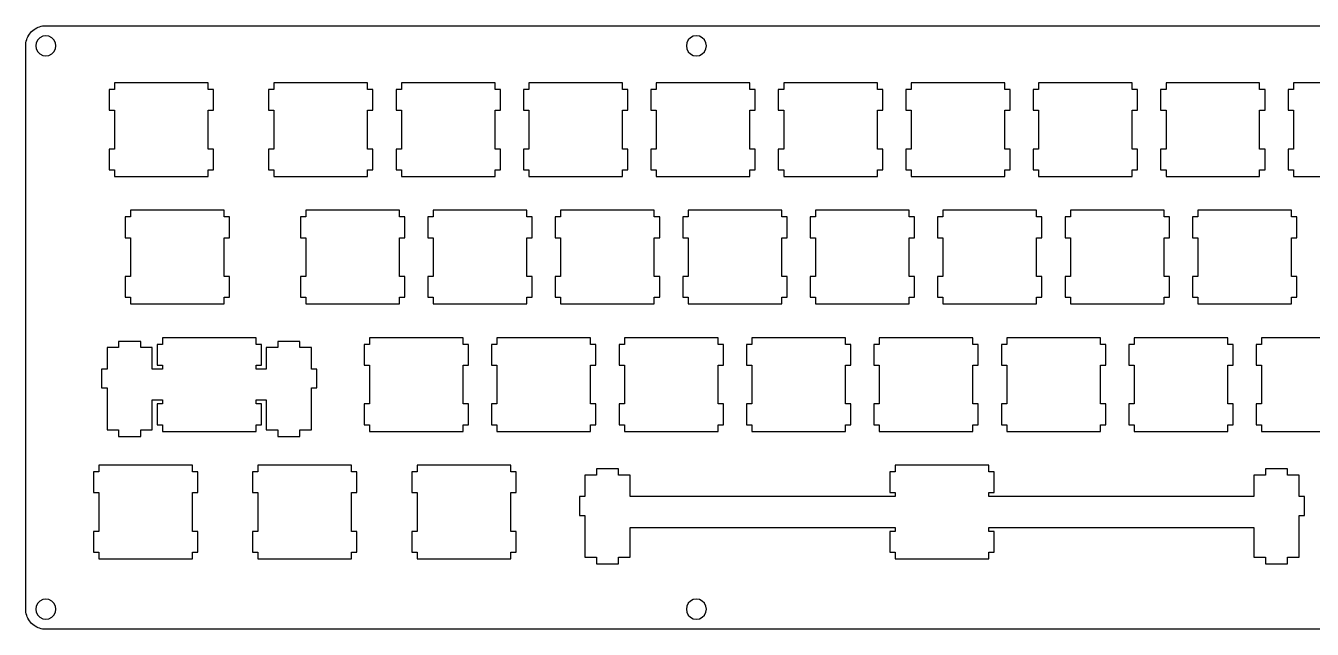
# Model space of a CAD drawing. Extents: x 0 to 298, y 0 to 90.
# Drawn here: x 0.1 to 192.4, y 0.1 to 90.3 of the extents above; entities that cross this region are included whole.
import ezdxf

# ---------------------------------------------------------------- set-up
doc = ezdxf.new("R2010")
doc.units = 0
doc.layers.get('0').update_dxf_attribs({"linetype": 'CONTINUOUS'})

msp = doc.modelspace()

# ---------------------------------------------------------------- linework, layer by layer
at = {"color": 0}
for p, q in [((0.32246, 88.4287), (0.4203, 88.6425)), ((0.4203, 88.6425), (0.53744, 88.8478)), ((0.53744, 88.8478), (0.66697, 89.0432)), ((0.66697, 89.0432), (0.81304, 89.2295)), ((0.81304, 89.2295), (0.97289, 89.4016)), ((0.97289, 89.4016), (1.14515, 89.5615)), ((1.14515, 89.5615), (1.33119, 89.7075)), ((1.33119, 89.7075), (1.52687, 89.837)), ((1.52687, 89.837), (1.7322, 89.9541)), ((1.7322, 89.9541), (1.94579, 90.0522)), ((2.21313, 88.4936), (1.88102, 88.1613)), ((1.94579, 90.0522), (2.16628, 90.1333)), ((2.16628, 90.1333), (2.39365, 90.1982)), ((2.63067, 88.707), (2.21313, 88.4936)), ((2.39365, 90.1982), (2.62516, 90.2437)), ((2.62516, 90.2437), (2.85943, 90.2712)), ((3.09507, 88.7801), (2.63067, 88.707)), ((2.85943, 90.2712), (3.09507, 90.2808)), ((3.09507, 90.2808), (294.846, 90.2794)), ((3.55808, 88.707), (3.09507, 88.7801)), ((3.97563, 88.4936), (3.55808, 88.707)), ((4.30773, 88.1613), (3.97563, 88.4936)), ((99.4625, 88.4936), (99.1306, 88.1613)), ((99.8802, 88.707), (99.4625, 88.4936)), ((100.344, 88.7801), (99.8802, 88.707)), ((100.808, 88.707), (100.344, 88.7801)), ((101.226, 88.4936), (100.808, 88.707)), ((101.557, 88.1613), (101.226, 88.4936)), ((0.09371, 3.07992), (0.09508, 87.2793)), ((0.09508, 87.2793), (0.10335, 87.515)), ((0.10335, 87.515), (0.13091, 87.7492)), ((0.13091, 87.7492), (0.17639, 87.981)), ((0.17639, 87.981), (0.24116, 88.2082)), ((0.24116, 88.2082), (0.32246, 88.4287)), ((1.66743, 87.744), (1.59439, 87.2793)), ((1.59439, 87.2793), (1.66743, 86.8165)), ((1.88102, 88.1613), (1.66743, 87.744)), ((1.66743, 86.8165), (1.88102, 86.3988)), ((4.52134, 87.744), (4.30773, 88.1613)), ((4.30773, 86.3988), (4.52134, 86.8165)), ((4.59437, 87.2793), (4.52134, 87.744)), ((4.52134, 86.8165), (4.59437, 87.2793)), ((98.9182, 87.744), (98.8452, 87.2793)), ((98.8452, 87.2793), (98.9182, 86.8165)), ((99.1306, 88.1613), (98.9182, 87.744)), ((98.9182, 86.8165), (99.1306, 86.3988)), ((101.771, 87.744), (101.557, 88.1613)), ((101.557, 86.3988), (101.771, 86.8165)), ((101.845, 87.2793), (101.771, 87.744)), ((101.771, 86.8165), (101.845, 87.2793)), ((1.88102, 86.3988), (2.21313, 86.0668)), ((2.21313, 86.0668), (2.63067, 85.8531)), ((2.63067, 85.8531), (3.09507, 85.78)), ((3.09507, 85.78), (3.55808, 85.8531)), ((3.55808, 85.8531), (3.97563, 86.0668)), ((3.97563, 86.0668), (4.30773, 86.3988)), ((99.1306, 86.3988), (99.4625, 86.0668)), ((99.4625, 86.0668), (99.8802, 85.8531)), ((99.8802, 85.8531), (100.344, 85.78)), ((100.344, 85.78), (100.808, 85.8531)), ((100.808, 85.8531), (101.226, 86.0668)), ((101.226, 86.0668), (101.557, 86.3988)), ((13.3821, 81.7563), (13.3821, 80.7558)), ((27.3816, 81.7563), (13.3821, 81.7563)), ((27.3816, 80.7558), (27.3816, 81.7563)), ((37.1948, 81.7563), (37.1948, 80.7558)), ((51.1941, 81.7563), (37.1948, 81.7563)), ((51.1941, 80.7558), (51.1941, 81.7563)), ((56.2448, 81.7563), (56.2448, 80.7558)), ((70.2441, 81.7563), (56.2448, 81.7563)), ((70.2441, 80.7558), (70.2441, 81.7563)), ((75.2948, 81.7563), (75.2948, 80.7558)), ((89.2941, 81.7563), (75.2948, 81.7563)), ((89.2941, 80.7558), (89.2941, 81.7563)), ((94.3448, 81.7563), (94.3448, 80.7558)), ((108.344, 81.7563), (94.3448, 81.7563)), ((108.344, 80.7558), (108.344, 81.7563)), ((113.395, 81.7563), (113.395, 80.7558)), ((127.394, 81.7563), (113.395, 81.7563)), ((127.394, 80.7558), (127.394, 81.7563)), ((132.445, 81.7563), (132.445, 80.7558)), ((146.444, 81.7563), (132.445, 81.7563)), ((146.444, 80.7558), (146.444, 81.7563)), ((151.495, 81.7563), (151.495, 80.7558)), ((165.494, 81.7563), (151.495, 81.7563)), ((165.494, 80.7558), (165.494, 81.7563)), ((170.545, 81.7563), (170.545, 80.7558)), ((184.544, 81.7563), (170.545, 81.7563)), ((184.544, 80.7558), (184.544, 81.7563)), ((189.595, 81.7563), (189.595, 80.7558)), ((203.594, 81.7563), (189.595, 81.7563)), ((13.3821, 80.7558), (12.5815, 80.7558)), ((12.5815, 80.7558), (12.5815, 77.6552)), ((28.1823, 80.7558), (27.3816, 80.7558)), ((28.1823, 77.6552), (28.1823, 80.7558)), ((37.1948, 80.7558), (36.3954, 80.7558)), ((36.3954, 80.7558), (36.3954, 77.6552)), ((51.9949, 80.7558), (51.1941, 80.7558)), ((51.9949, 77.6552), (51.9949, 80.7558)), ((56.2448, 80.7558), (55.4454, 80.7558)), ((55.4454, 80.7558), (55.4454, 77.6552)), ((71.0449, 80.7558), (70.2441, 80.7558)), ((71.0449, 77.6552), (71.0449, 80.7558)), ((75.2948, 80.7558), (74.4954, 80.7558)), ((74.4954, 80.7558), (74.4954, 77.6552)), ((90.0949, 80.7558), (89.2941, 80.7558)), ((90.0949, 77.6552), (90.0949, 80.7558)), ((94.3448, 80.7558), (93.5454, 80.7558)), ((93.5454, 80.7558), (93.5454, 77.6552)), ((109.145, 80.7558), (108.344, 80.7558)), ((109.145, 77.6552), (109.145, 80.7558)), ((113.395, 80.7558), (112.595, 80.7558)), ((112.595, 80.7558), (112.595, 77.6552)), ((128.195, 80.7558), (127.394, 80.7558)), ((128.195, 77.6552), (128.195, 80.7558)), ((132.445, 80.7558), (131.644, 80.7558)), ((131.644, 80.7558), (131.644, 77.6552)), ((147.245, 80.7558), (146.444, 80.7558)), ((147.245, 77.6552), (147.245, 80.7558)), ((151.495, 80.7558), (150.695, 80.7558)), ((150.695, 80.7558), (150.695, 77.6552)), ((166.295, 80.7558), (165.494, 80.7558)), ((166.295, 77.6552), (166.295, 80.7558)), ((170.545, 80.7558), (169.745, 80.7558)), ((169.745, 80.7558), (169.745, 77.6552)), ((185.345, 80.7558), (184.544, 80.7558)), ((185.345, 77.6552), (185.345, 80.7558)), ((189.595, 80.7558), (188.795, 80.7558)), ((188.795, 80.7558), (188.795, 77.6552)), ((12.5815, 77.6552), (13.3821, 77.6552)), ((13.3821, 77.6552), (13.3821, 71.8566)), ((27.3816, 71.8566), (27.3816, 77.6552)), ((27.3816, 77.6552), (28.1823, 77.6552)), ((36.3954, 77.6552), (37.1948, 77.6552)), ((37.1948, 77.6552), (37.1948, 71.8566)), ((51.1941, 71.8566), (51.1941, 77.6552)), ((51.1941, 77.6552), (51.9949, 77.6552)), ((55.4454, 77.6552), (56.2448, 77.6552)), ((56.2448, 77.6552), (56.2448, 71.8566)), ((70.2441, 71.8566), (70.2441, 77.6552)), ((70.2441, 77.6552), (71.0449, 77.6552)), ((74.4954, 77.6552), (75.2948, 77.6552)), ((75.2948, 77.6552), (75.2948, 71.8566)), ((89.2941, 71.8566), (89.2941, 77.6552)), ((89.2941, 77.6552), (90.0949, 77.6552)), ((93.5454, 77.6552), (94.3448, 77.6552)), ((94.3448, 77.6552), (94.3448, 71.8566)), ((108.344, 71.8566), (108.344, 77.6552)), ((108.344, 77.6552), (109.145, 77.6552)), ((112.595, 77.6552), (113.395, 77.6552)), ((113.395, 77.6552), (113.395, 71.8566)), ((127.394, 71.8566), (127.394, 77.6552)), ((127.394, 77.6552), (128.195, 77.6552)), ((131.644, 77.6552), (132.445, 77.6552)), ((132.445, 77.6552), (132.445, 71.8566)), ((146.444, 71.8566), (146.444, 77.6552)), ((146.444, 77.6552), (147.245, 77.6552)), ((150.695, 77.6552), (151.495, 77.6552)), ((151.495, 77.6552), (151.495, 71.8566)), ((165.494, 71.8566), (165.494, 77.6552)), ((165.494, 77.6552), (166.295, 77.6552)), ((169.745, 77.6552), (170.545, 77.6552)), ((170.545, 77.6552), (170.545, 71.8566)), ((184.544, 71.8566), (184.544, 77.6552)), ((184.544, 77.6552), (185.345, 77.6552)), ((188.795, 77.6552), (189.595, 77.6552)), ((189.595, 77.6552), (189.595, 71.8566)), ((13.3821, 71.8566), (12.5815, 71.8566)), ((12.5815, 71.8566), (12.5815, 68.7546)), ((28.1823, 71.8566), (27.3816, 71.8566)), ((28.1823, 68.7546), (28.1823, 71.8566)), ((37.1948, 71.8566), (36.3954, 71.8566)), ((36.3954, 71.8566), (36.3954, 68.7546)), ((51.9949, 71.8566), (51.1941, 71.8566)), ((51.9949, 68.7546), (51.9949, 71.8566)), ((56.2448, 71.8566), (55.4454, 71.8566)), ((55.4454, 71.8566), (55.4454, 68.7546)), ((71.0449, 71.8566), (70.2441, 71.8566)), ((71.0449, 68.7546), (71.0449, 71.8566)), ((75.2948, 71.8566), (74.4954, 71.8566)), ((74.4954, 71.8566), (74.4954, 68.7546)), ((90.0949, 71.8566), (89.2941, 71.8566)), ((90.0949, 68.7546), (90.0949, 71.8566)), ((94.3448, 71.8566), (93.5454, 71.8566)), ((93.5454, 71.8566), (93.5454, 68.7546)), ((109.145, 71.8566), (108.344, 71.8566)), ((109.145, 68.7546), (109.145, 71.8566)), ((113.395, 71.8566), (112.595, 71.8566)), ((112.595, 71.8566), (112.595, 68.7546)), ((128.195, 71.8566), (127.394, 71.8566)), ((128.195, 68.7546), (128.195, 71.8566)), ((132.445, 71.8566), (131.644, 71.8566)), ((131.644, 71.8566), (131.644, 68.7546)), ((147.245, 71.8566), (146.444, 71.8566)), ((147.245, 68.7546), (147.245, 71.8566)), ((151.495, 71.8566), (150.695, 71.8566)), ((150.695, 71.8566), (150.695, 68.7546)), ((166.295, 71.8566), (165.494, 71.8566)), ((166.295, 68.7546), (166.295, 71.8566)), ((170.545, 71.8566), (169.745, 71.8566)), ((169.745, 71.8566), (169.745, 68.7546)), ((185.345, 71.8566), (184.544, 71.8566)), ((185.345, 68.7546), (185.345, 71.8566)), ((189.595, 71.8566), (188.795, 71.8566)), ((188.795, 71.8566), (188.795, 68.7546)), ((12.5815, 68.7546), (13.3821, 68.7546)), ((13.3821, 68.7546), (13.3821, 67.7556)), ((13.3821, 67.7556), (27.3816, 67.7556)), ((27.3816, 67.7556), (27.3816, 68.7546)), ((27.3816, 68.7546), (28.1823, 68.7546)), ((36.3954, 68.7546), (37.1948, 68.7546)), ((37.1948, 68.7546), (37.1948, 67.7556)), ((37.1948, 67.7556), (51.1941, 67.7556)), ((51.1941, 67.7556), (51.1941, 68.7546)), ((51.1941, 68.7546), (51.9949, 68.7546)), ((55.4454, 68.7546), (56.2448, 68.7546)), ((56.2448, 68.7546), (56.2448, 67.7556)), ((56.2448, 67.7556), (70.2441, 67.7556)), ((70.2441, 67.7556), (70.2441, 68.7546)), ((70.2441, 68.7546), (71.0449, 68.7546)), ((74.4954, 68.7546), (75.2948, 68.7546)), ((75.2948, 68.7546), (75.2948, 67.7556)), ((75.2948, 67.7556), (89.2941, 67.7556)), ((89.2941, 67.7556), (89.2941, 68.7546)), ((89.2941, 68.7546), (90.0949, 68.7546)), ((93.5454, 68.7546), (94.3448, 68.7546)), ((94.3448, 68.7546), (94.3448, 67.7556)), ((94.3448, 67.7556), (108.344, 67.7556)), ((108.344, 67.7556), (108.344, 68.7546)), ((108.344, 68.7546), (109.145, 68.7546)), ((112.595, 68.7546), (113.395, 68.7546)), ((113.395, 68.7546), (113.395, 67.7556)), ((113.395, 67.7556), (127.394, 67.7556)), ((127.394, 67.7556), (127.394, 68.7546)), ((127.394, 68.7546), (128.195, 68.7546)), ((131.644, 68.7546), (132.445, 68.7546)), ((132.445, 68.7546), (132.445, 67.7556)), ((132.445, 67.7556), (146.444, 67.7556)), ((146.444, 67.7556), (146.444, 68.7546)), ((146.444, 68.7546), (147.245, 68.7546)), ((150.695, 68.7546), (151.495, 68.7546)), ((151.495, 68.7546), (151.495, 67.7556)), ((151.495, 67.7556), (165.494, 67.7556)), ((165.494, 67.7556), (165.494, 68.7546)), ((165.494, 68.7546), (166.295, 68.7546)), ((169.745, 68.7546), (170.545, 68.7546)), ((170.545, 68.7546), (170.545, 67.7556)), ((170.545, 67.7556), (184.544, 67.7556)), ((184.544, 67.7556), (184.544, 68.7546)), ((184.544, 68.7546), (185.345, 68.7546)), ((188.795, 68.7546), (189.595, 68.7546)), ((189.595, 68.7546), (189.595, 67.7556)), ((189.595, 67.7556), (203.594, 67.7556)), ((15.7634, 61.7044), (14.9628, 61.7044)), ((14.9628, 61.7044), (14.9628, 58.6052)), ((15.7634, 62.7048), (15.7634, 61.7044)), ((29.7629, 62.7048), (15.7634, 62.7048)), ((29.7629, 61.7044), (29.7629, 62.7048)), ((30.5621, 61.7044), (29.7629, 61.7044)), ((30.5621, 58.6052), (30.5621, 61.7044)), ((41.9573, 61.7044), (41.1565, 61.7044)), ((41.1565, 61.7044), (41.1565, 58.6052)), ((41.9573, 62.7048), (41.9573, 61.7044)), ((55.9566, 62.7048), (41.9573, 62.7048)), ((55.9566, 61.7044), (55.9566, 62.7048)), ((56.7574, 61.7044), (55.9566, 61.7044)), ((56.7574, 58.6052), (56.7574, 61.7044)), ((61.0073, 61.7044), (60.2051, 61.7044)), ((60.2051, 61.7044), (60.2051, 58.6052)), ((61.0073, 62.7048), (61.0073, 61.7044)), ((75.0066, 62.7048), (61.0073, 62.7048)), ((75.0066, 61.7044), (75.0066, 62.7048)), ((75.8074, 61.7044), (75.0066, 61.7044)), ((75.8074, 58.6052), (75.8074, 61.7044)), ((80.0573, 61.7044), (79.2565, 61.7044)), ((79.2565, 61.7044), (79.2565, 58.6052)), ((80.0573, 62.7048), (80.0573, 61.7044)), ((94.0566, 62.7048), (80.0573, 62.7048)), ((94.0566, 61.7044), (94.0566, 62.7048)), ((94.8574, 61.7044), (94.0566, 61.7044)), ((94.8574, 58.6052), (94.8574, 61.7044)), ((99.1073, 61.7044), (98.3065, 61.7044)), ((98.3065, 61.7044), (98.3065, 58.6052)), ((99.1073, 62.7048), (99.1073, 61.7044)), ((113.107, 62.7048), (99.1073, 62.7048)), ((113.107, 61.7044), (113.107, 62.7048)), ((113.907, 61.7044), (113.107, 61.7044)), ((113.907, 58.6052), (113.907, 61.7044)), ((118.157, 61.7044), (117.356, 61.7044)), ((117.356, 61.7044), (117.356, 58.6052)), ((118.157, 62.7048), (118.157, 61.7044)), ((132.157, 62.7048), (118.157, 62.7048)), ((132.157, 61.7044), (132.157, 62.7048)), ((132.957, 61.7044), (132.157, 61.7044)), ((132.957, 58.6052), (132.957, 61.7044)), ((137.207, 61.7044), (136.406, 61.7044)), ((136.406, 61.7044), (136.406, 58.6052)), ((137.207, 62.7048), (137.207, 61.7044)), ((151.207, 62.7048), (137.207, 62.7048)), ((151.207, 61.7044), (151.207, 62.7048)), ((152.007, 61.7044), (151.207, 61.7044)), ((152.007, 58.6052), (152.007, 61.7044)), ((156.257, 61.7044), (155.456, 61.7044)), ((155.456, 61.7044), (155.456, 58.6052)), ((156.257, 62.7048), (156.257, 61.7044)), ((170.257, 62.7048), (156.257, 62.7048)), ((170.257, 61.7044), (170.257, 62.7048)), ((171.057, 61.7044), (170.257, 61.7044)), ((171.057, 58.6052), (171.057, 61.7044)), ((175.307, 61.7044), (174.506, 61.7044)), ((174.506, 61.7044), (174.506, 58.6052)), ((175.307, 62.7048), (175.307, 61.7044)), ((189.307, 62.7048), (175.307, 62.7048)), ((189.307, 61.7044), (189.307, 62.7048)), ((190.107, 61.7044), (189.307, 61.7044)), ((190.107, 58.6052), (190.107, 61.7044)), ((14.9628, 58.6052), (15.7634, 58.6052)), ((15.7634, 58.6052), (15.7634, 52.8052)), ((29.7629, 52.8052), (29.7629, 58.6052)), ((29.7629, 58.6052), (30.5621, 58.6052)), ((41.1565, 58.6052), (41.9573, 58.6052)), ((41.9573, 58.6052), (41.9573, 52.8052)), ((55.9566, 52.8052), (55.9566, 58.6052)), ((55.9566, 58.6052), (56.7574, 58.6052)), ((60.2051, 58.6052), (61.0073, 58.6052)), ((61.0073, 58.6052), (61.0073, 52.8052)), ((75.0066, 52.8052), (75.0066, 58.6052)), ((75.0066, 58.6052), (75.8074, 58.6052)), ((79.2565, 58.6052), (80.0573, 58.6052)), ((80.0573, 58.6052), (80.0573, 52.8052)), ((94.0566, 52.8052), (94.0566, 58.6052)), ((94.0566, 58.6052), (94.8574, 58.6052)), ((98.3065, 58.6052), (99.1073, 58.6052)), ((99.1073, 58.6052), (99.1073, 52.8052)), ((113.107, 52.8052), (113.107, 58.6052)), ((113.107, 58.6052), (113.907, 58.6052)), ((117.356, 58.6052), (118.157, 58.6052)), ((118.157, 58.6052), (118.157, 52.8052)), ((132.157, 52.8052), (132.157, 58.6052)), ((132.157, 58.6052), (132.957, 58.6052)), ((136.406, 58.6052), (137.207, 58.6052)), ((137.207, 58.6052), (137.207, 52.8052)), ((151.207, 52.8052), (151.207, 58.6052)), ((151.207, 58.6052), (152.007, 58.6052)), ((155.456, 58.6052), (156.257, 58.6052)), ((156.257, 58.6052), (156.257, 52.8052)), ((170.257, 52.8052), (170.257, 58.6052)), ((170.257, 58.6052), (171.057, 58.6052)), ((174.506, 58.6052), (175.307, 58.6052)), ((175.307, 58.6052), (175.307, 52.8052)), ((189.307, 52.8052), (189.307, 58.6052)), ((189.307, 58.6052), (190.107, 58.6052)), ((15.7634, 52.8052), (14.9628, 52.8052)), ((14.9628, 52.8052), (14.9628, 49.7046)), ((30.5621, 52.8052), (29.7629, 52.8052)), ((30.5621, 49.7046), (30.5621, 52.8052)), ((41.9573, 52.8052), (41.1565, 52.8052)), ((41.1565, 52.8052), (41.1565, 49.7046)), ((56.7574, 52.8052), (55.9566, 52.8052)), ((56.7574, 49.7046), (56.7574, 52.8052)), ((61.0073, 52.8052), (60.2051, 52.8052)), ((60.2051, 52.8052), (60.2051, 49.7046)), ((75.8074, 52.8052), (75.0066, 52.8052)), ((75.8074, 49.7046), (75.8074, 52.8052)), ((80.0573, 52.8052), (79.2565, 52.8052)), ((79.2565, 52.8052), (79.2565, 49.7046)), ((94.8574, 52.8052), (94.0566, 52.8052)), ((94.8574, 49.7046), (94.8574, 52.8052)), ((99.1073, 52.8052), (98.3065, 52.8052)), ((98.3065, 52.8052), (98.3065, 49.7046)), ((113.907, 52.8052), (113.107, 52.8052)), ((113.907, 49.7046), (113.907, 52.8052)), ((118.157, 52.8052), (117.356, 52.8052)), ((117.356, 52.8052), (117.356, 49.7046)), ((132.957, 52.8052), (132.157, 52.8052)), ((132.957, 49.7046), (132.957, 52.8052)), ((137.207, 52.8052), (136.406, 52.8052)), ((136.406, 52.8052), (136.406, 49.7046)), ((152.007, 52.8052), (151.207, 52.8052)), ((152.007, 49.7046), (152.007, 52.8052)), ((156.257, 52.8052), (155.456, 52.8052)), ((155.456, 52.8052), (155.456, 49.7046)), ((171.057, 52.8052), (170.257, 52.8052)), ((171.057, 49.7046), (171.057, 52.8052)), ((175.307, 52.8052), (174.506, 52.8052)), ((174.506, 52.8052), (174.506, 49.7046)), ((190.107, 52.8052), (189.307, 52.8052)), ((190.107, 49.7046), (190.107, 52.8052)), ((14.9628, 49.7046), (15.7634, 49.7046)), ((15.7634, 49.7046), (15.7634, 48.7056)), ((15.7634, 48.7056), (29.7629, 48.7056)), ((29.7629, 48.7056), (29.7629, 49.7046)), ((29.7629, 49.7046), (30.5621, 49.7046)), ((41.1565, 49.7046), (41.9573, 49.7046)), ((41.9573, 49.7046), (41.9573, 48.7056)), ((41.9573, 48.7056), (55.9566, 48.7056)), ((55.9566, 48.7056), (55.9566, 49.7046)), ((55.9566, 49.7046), (56.7574, 49.7046)), ((60.2051, 49.7046), (61.0073, 49.7046)), ((61.0073, 49.7046), (61.0073, 48.7056)), ((61.0073, 48.7056), (75.0066, 48.7056)), ((75.0066, 48.7056), (75.0066, 49.7046)), ((75.0066, 49.7046), (75.8074, 49.7046)), ((79.2565, 49.7046), (80.0573, 49.7046)), ((80.0573, 49.7046), (80.0573, 48.7056)), ((80.0573, 48.7056), (94.0566, 48.7056)), ((94.0566, 48.7056), (94.0566, 49.7046)), ((94.0566, 49.7046), (94.8574, 49.7046)), ((98.3065, 49.7046), (99.1073, 49.7046)), ((99.1073, 49.7046), (99.1073, 48.7056)), ((99.1073, 48.7056), (113.107, 48.7056)), ((113.107, 48.7056), (113.107, 49.7046)), ((113.107, 49.7046), (113.907, 49.7046)), ((117.356, 49.7046), (118.157, 49.7046)), ((118.157, 49.7046), (118.157, 48.7056)), ((118.157, 48.7056), (132.157, 48.7056)), ((132.157, 48.7056), (132.157, 49.7046)), ((132.157, 49.7046), (132.957, 49.7046)), ((136.406, 49.7046), (137.207, 49.7046)), ((137.207, 49.7046), (137.207, 48.7056)), ((137.207, 48.7056), (151.207, 48.7056)), ((151.207, 48.7056), (151.207, 49.7046)), ((151.207, 49.7046), (152.007, 49.7046)), ((155.456, 49.7046), (156.257, 49.7046)), ((156.257, 49.7046), (156.257, 48.7056)), ((156.257, 48.7056), (170.257, 48.7056)), ((170.257, 48.7056), (170.257, 49.7046)), ((170.257, 49.7046), (171.057, 49.7046)), ((174.506, 49.7046), (175.307, 49.7046)), ((175.307, 49.7046), (175.307, 48.7056)), ((175.307, 48.7056), (189.307, 48.7056)), ((189.307, 48.7056), (189.307, 49.7046)), ((189.307, 49.7046), (190.107, 49.7046)), ((17.2751, 43.1052), (13.9761, 43.1052)), ((13.9761, 43.1052), (13.9761, 42.1845)), ((17.2751, 42.1845), (17.2751, 43.1052)), ((20.5259, 42.6544), (19.7253, 42.6544)), ((19.7253, 42.6544), (19.7253, 39.5552)), ((20.5259, 43.6548), (20.5259, 42.6544)), ((34.5254, 43.6548), (20.5259, 43.6548)), ((34.5254, 42.6544), (34.5254, 43.6548)), ((35.3261, 42.6544), (34.5254, 42.6544)), ((35.3261, 39.5552), (35.3261, 42.6544)), ((41.0753, 43.1052), (37.7762, 43.1052)), ((37.7762, 43.1052), (37.7762, 42.1845)), ((41.0753, 42.1845), (41.0753, 43.1052)), ((51.4823, 42.6544), (50.6815, 42.6544)), ((50.6815, 42.6544), (50.6815, 39.5552)), ((51.4823, 43.6548), (51.4823, 42.6544)), ((65.4816, 43.6548), (51.4823, 43.6548)), ((65.4816, 42.6544), (65.4816, 43.6548)), ((66.2824, 42.6544), (65.4816, 42.6544)), ((66.2824, 39.5552), (66.2824, 42.6544)), ((70.5323, 42.6544), (69.7315, 42.6544)), ((69.7315, 42.6544), (69.7315, 39.5552)), ((70.5323, 43.6548), (70.5323, 42.6544)), ((84.5316, 43.6548), (70.5323, 43.6548)), ((84.5316, 42.6544), (84.5316, 43.6548)), ((85.3324, 42.6544), (84.5316, 42.6544)), ((85.3324, 39.5552), (85.3324, 42.6544)), ((89.5823, 42.6544), (88.7815, 42.6544)), ((88.7815, 42.6544), (88.7815, 39.5552)), ((89.5823, 43.6548), (89.5823, 42.6544)), ((103.582, 43.6548), (89.5823, 43.6548)), ((103.582, 42.6544), (103.582, 43.6548)), ((104.382, 42.6544), (103.582, 42.6544)), ((104.382, 39.5552), (104.382, 42.6544)), ((108.632, 42.6544), (107.831, 42.6544)), ((107.831, 42.6544), (107.831, 39.5552)), ((108.632, 43.6548), (108.632, 42.6544)), ((122.632, 43.6548), (108.632, 43.6548)), ((122.632, 42.6544), (122.632, 43.6548)), ((123.431, 42.6544), (122.632, 42.6544)), ((123.431, 39.5552), (123.431, 42.6544)), ((127.682, 42.6544), (126.881, 42.6544)), ((126.881, 42.6544), (126.881, 39.5552)), ((127.682, 43.6548), (127.682, 42.6544)), ((141.682, 43.6548), (127.682, 43.6548)), ((141.682, 42.6544), (141.682, 43.6548)), ((142.482, 42.6544), (141.682, 42.6544)), ((142.482, 39.5552), (142.482, 42.6544)), ((146.732, 42.6544), (145.931, 42.6544)), ((145.931, 42.6544), (145.931, 39.5552)), ((146.732, 43.6548), (146.732, 42.6544)), ((160.732, 43.6548), (146.732, 43.6548)), ((160.732, 42.6544), (160.732, 43.6548)), ((161.532, 42.6544), (160.732, 42.6544)), ((161.532, 39.5552), (161.532, 42.6544)), ((165.782, 42.6544), (164.981, 42.6544)), ((164.981, 42.6544), (164.981, 39.5552)), ((165.782, 43.6548), (165.782, 42.6544)), ((179.782, 43.6548), (165.782, 43.6548)), ((179.782, 42.6544), (179.782, 43.6548)), ((180.582, 42.6544), (179.782, 42.6544)), ((180.582, 39.5552), (180.582, 42.6544)), ((184.832, 42.6544), (184.031, 42.6544)), ((184.031, 42.6544), (184.031, 39.5552)), ((184.832, 43.6548), (184.832, 42.6544)), ((198.832, 43.6548), (184.832, 43.6548)), ((13.9761, 42.1845), (12.2508, 42.1845)), ((12.2508, 42.1845), (12.2508, 38.9544)), ((19.0004, 42.1845), (17.2751, 42.1845)), ((19.0004, 38.9544), (19.0004, 42.1845)), ((37.7762, 42.1845), (36.0507, 42.1845)), ((36.0507, 42.1845), (36.0507, 38.9544)), ((42.8004, 42.1845), (41.0753, 42.1845)), ((42.8004, 38.9544), (42.8004, 42.1845)), ((12.2508, 38.9544), (11.4253, 38.9544)), ((11.4253, 38.9544), (11.4253, 36.1541)), ((20.5259, 38.9544), (19.0004, 38.9544)), ((19.7253, 39.5552), (20.5259, 39.5552)), ((20.5259, 39.5552), (20.5259, 38.9544)), ((34.5254, 38.9544), (34.5254, 39.5552)), ((34.5254, 39.5552), (35.3261, 39.5552)), ((36.0507, 38.9544), (34.5254, 38.9544)), ((43.6259, 38.9544), (42.8004, 38.9544)), ((43.6259, 36.1541), (43.6259, 38.9544)), ((50.6815, 39.5552), (51.4823, 39.5552)), ((51.4823, 39.5552), (51.4823, 33.755)), ((65.4816, 33.755), (65.4816, 39.5552)), ((65.4816, 39.5552), (66.2824, 39.5552)), ((69.7315, 39.5552), (70.5323, 39.5552)), ((70.5323, 39.5552), (70.5323, 33.755)), ((84.5316, 33.755), (84.5316, 39.5552)), ((84.5316, 39.5552), (85.3324, 39.5552)), ((88.7815, 39.5552), (89.5823, 39.5552)), ((89.5823, 39.5552), (89.5823, 33.755)), ((103.582, 33.755), (103.582, 39.5552)), ((103.582, 39.5552), (104.382, 39.5552)), ((107.831, 39.5552), (108.632, 39.5552)), ((108.632, 39.5552), (108.632, 33.755)), ((122.632, 33.755), (122.632, 39.5552)), ((122.632, 39.5552), (123.431, 39.5552)), ((126.881, 39.5552), (127.682, 39.5552)), ((127.682, 39.5552), (127.682, 33.755)), ((141.682, 33.755), (141.682, 39.5552)), ((141.682, 39.5552), (142.482, 39.5552)), ((145.931, 39.5552), (146.732, 39.5552)), ((146.732, 39.5552), (146.732, 33.755)), ((160.732, 33.755), (160.732, 39.5552)), ((160.732, 39.5552), (161.532, 39.5552)), ((164.981, 39.5552), (165.782, 39.5552)), ((165.782, 39.5552), (165.782, 33.755)), ((179.782, 33.755), (179.782, 39.5552)), ((179.782, 39.5552), (180.582, 39.5552)), ((184.031, 39.5552), (184.832, 39.5552)), ((184.832, 39.5552), (184.832, 33.755)), ((11.4253, 36.1541), (12.2508, 36.1541)), ((12.2508, 36.1541), (12.2508, 29.8855)), ((42.8004, 29.8855), (42.8004, 36.1541)), ((42.8004, 36.1541), (43.6259, 36.1541)), ((19.0004, 29.8855), (19.0004, 34.3545)), ((19.0004, 34.3545), (20.5259, 34.3545)), ((20.5259, 33.755), (19.7253, 33.755)), ((19.7253, 33.755), (19.7253, 30.6544)), ((20.5259, 34.3545), (20.5259, 33.755)), ((34.5254, 33.755), (34.5254, 34.3545)), ((34.5254, 34.3545), (36.0507, 34.3545)), ((35.3261, 33.755), (34.5254, 33.755)), ((35.3261, 30.6544), (35.3261, 33.755)), ((36.0507, 34.3545), (36.0507, 29.8855)), ((51.4823, 33.755), (50.6815, 33.755)), ((50.6815, 33.755), (50.6815, 30.6544)), ((66.2824, 33.755), (65.4816, 33.755)), ((66.2824, 30.6544), (66.2824, 33.755)), ((70.5323, 33.755), (69.7315, 33.755)), ((69.7315, 33.755), (69.7315, 30.6544)), ((85.3324, 33.755), (84.5316, 33.755)), ((85.3324, 30.6544), (85.3324, 33.755)), ((89.5823, 33.755), (88.7815, 33.755)), ((88.7815, 33.755), (88.7815, 30.6544)), ((104.382, 33.755), (103.582, 33.755)), ((104.382, 30.6544), (104.382, 33.755)), ((108.632, 33.755), (107.831, 33.755)), ((107.831, 33.755), (107.831, 30.6544)), ((123.431, 33.755), (122.632, 33.755)), ((123.431, 30.6544), (123.431, 33.755)), ((127.682, 33.755), (126.881, 33.755)), ((126.881, 33.755), (126.881, 30.6544)), ((142.482, 33.755), (141.682, 33.755)), ((142.482, 30.6544), (142.482, 33.755)), ((146.732, 33.755), (145.931, 33.755)), ((145.931, 33.755), (145.931, 30.6544)), ((161.532, 33.755), (160.732, 33.755)), ((161.532, 30.6544), (161.532, 33.755)), ((165.782, 33.755), (164.981, 33.755)), ((164.981, 33.755), (164.981, 30.6544)), ((180.582, 33.755), (179.782, 33.755)), ((180.582, 30.6544), (180.582, 33.755)), ((184.832, 33.755), (184.031, 33.755)), ((184.031, 33.755), (184.031, 30.6544)), ((12.2508, 29.8855), (13.9761, 29.8855)), ((13.9761, 29.8855), (13.9761, 28.9044)), ((13.9761, 28.9044), (17.2751, 28.9044)), ((17.2751, 28.9044), (17.2751, 29.8855)), ((17.2751, 29.8855), (19.0004, 29.8855)), ((19.7253, 30.6544), (20.5259, 30.6544)), ((20.5259, 30.6544), (20.5259, 29.6554)), ((20.5259, 29.6554), (34.5254, 29.6554)), ((34.5254, 29.6554), (34.5254, 30.6544)), ((34.5254, 30.6544), (35.3261, 30.6544)), ((36.0507, 29.8855), (37.7762, 29.8855)), ((37.7762, 29.8855), (37.7762, 28.9044)), ((37.7762, 28.9044), (41.0753, 28.9044)), ((41.0753, 28.9044), (41.0753, 29.8855)), ((41.0753, 29.8855), (42.8004, 29.8855)), ((50.6815, 30.6544), (51.4823, 30.6544)), ((51.4823, 30.6544), (51.4823, 29.6554)), ((51.4823, 29.6554), (65.4816, 29.6554)), ((65.4816, 29.6554), (65.4816, 30.6544)), ((65.4816, 30.6544), (66.2824, 30.6544)), ((69.7315, 30.6544), (70.5323, 30.6544)), ((70.5323, 30.6544), (70.5323, 29.6554)), ((70.5323, 29.6554), (84.5316, 29.6554)), ((84.5316, 29.6554), (84.5316, 30.6544)), ((84.5316, 30.6544), (85.3324, 30.6544)), ((88.7815, 30.6544), (89.5823, 30.6544)), ((89.5823, 30.6544), (89.5823, 29.6554)), ((89.5823, 29.6554), (103.582, 29.6554)), ((103.582, 29.6554), (103.582, 30.6544)), ((103.582, 30.6544), (104.382, 30.6544)), ((107.831, 30.6544), (108.632, 30.6544)), ((108.632, 30.6544), (108.632, 29.6554)), ((108.632, 29.6554), (122.632, 29.6554)), ((122.632, 29.6554), (122.632, 30.6544)), ((122.632, 30.6544), (123.431, 30.6544)), ((126.881, 30.6544), (127.682, 30.6544)), ((127.682, 30.6544), (127.682, 29.6554)), ((127.682, 29.6554), (141.682, 29.6554)), ((141.682, 29.6554), (141.682, 30.6544)), ((141.682, 30.6544), (142.482, 30.6544)), ((145.931, 30.6544), (146.732, 30.6544)), ((146.732, 30.6544), (146.732, 29.6554)), ((146.732, 29.6554), (160.732, 29.6554)), ((160.732, 29.6554), (160.732, 30.6544)), ((160.732, 30.6544), (161.532, 30.6544)), ((164.981, 30.6544), (165.782, 30.6544)), ((165.782, 30.6544), (165.782, 29.6554)), ((165.782, 29.6554), (179.782, 29.6554)), ((179.782, 29.6554), (179.782, 30.6544)), ((179.782, 30.6544), (180.582, 30.6544)), ((184.031, 30.6544), (184.832, 30.6544)), ((184.832, 30.6544), (184.832, 29.6554)), ((184.832, 29.6554), (198.832, 29.6554)), ((11.0009, 23.6044), (10.2003, 23.6044)), ((10.2003, 23.6044), (10.2003, 20.5052)), ((11.0009, 24.6049), (11.0009, 23.6044)), ((25.0004, 24.6049), (11.0009, 24.6049)), ((25.0004, 23.6044), (25.0004, 24.6049)), ((25.801, 23.6044), (25.0004, 23.6044)), ((25.801, 20.5052), (25.801, 23.6044)), ((34.8134, 23.6044), (34.0128, 23.6044)), ((34.0128, 23.6044), (34.0128, 20.5052)), ((34.8134, 24.6049), (34.8134, 23.6044)), ((48.8128, 24.6049), (34.8134, 24.6049)), ((48.8128, 23.6044), (48.8128, 24.6049)), ((49.6122, 23.6044), (48.8128, 23.6044)), ((49.6122, 20.5052), (49.6122, 23.6044)), ((58.626, 23.6044), (57.8252, 23.6044)), ((57.8252, 23.6044), (57.8252, 20.5052)), ((58.626, 24.6049), (58.626, 23.6044)), ((72.6253, 24.6049), (58.626, 24.6049)), ((72.6253, 23.6044), (72.6253, 24.6049)), ((73.4261, 23.6044), (72.6253, 23.6044)), ((73.4261, 20.5052), (73.4261, 23.6044)), ((85.4121, 23.1345), (83.6884, 23.1345)), ((83.6884, 23.1345), (83.6884, 19.9044)), ((88.7127, 24.055), (85.4121, 24.055)), ((85.4121, 24.055), (85.4121, 23.1345)), ((88.7127, 23.1345), (88.7127, 24.055)), ((90.4378, 23.1345), (88.7127, 23.1345)), ((90.4378, 19.9044), (90.4378, 23.1345)), ((130.064, 23.6044), (129.263, 23.6044)), ((129.263, 23.6044), (129.263, 20.5052)), ((130.064, 24.6049), (130.064, 23.6044)), ((144.063, 24.6049), (130.064, 24.6049)), ((144.063, 23.6044), (144.063, 24.6049)), ((144.862, 23.6044), (144.063, 23.6044)), ((144.862, 20.5052), (144.862, 23.6044)), ((185.412, 23.1345), (183.688, 23.1345)), ((183.688, 23.1345), (183.688, 19.9044)), ((188.713, 24.055), (185.412, 24.055)), ((185.412, 24.055), (185.412, 23.1345)), ((188.713, 23.1345), (188.713, 24.055)), ((190.438, 23.1345), (188.713, 23.1345)), ((190.438, 19.9044), (190.438, 23.1345)), ((10.2003, 20.5052), (11.0009, 20.5052)), ((11.0009, 20.5052), (11.0009, 14.705)), ((25.0004, 14.705), (25.0004, 20.5052)), ((25.0004, 20.5052), (25.801, 20.5052)), ((34.0128, 20.5052), (34.8134, 20.5052)), ((34.8134, 20.5052), (34.8134, 14.705)), ((48.8128, 14.705), (48.8128, 20.5052)), ((48.8128, 20.5052), (49.6122, 20.5052)), ((57.8252, 20.5052), (58.626, 20.5052)), ((58.626, 20.5052), (58.626, 14.705)), ((72.6253, 14.705), (72.6253, 20.5052)), ((72.6253, 20.5052), (73.4261, 20.5052)), ((83.6884, 19.9044), (82.8629, 19.9044)), ((82.8629, 19.9044), (82.8629, 17.1042)), ((130.064, 19.9044), (90.4378, 19.9044)), ((129.263, 20.5052), (130.064, 20.5052)), ((130.064, 20.5052), (130.064, 19.9044)), ((144.063, 19.9044), (144.063, 20.5052)), ((144.063, 20.5052), (144.862, 20.5052)), ((183.688, 19.9044), (144.063, 19.9044)), ((191.263, 19.9044), (190.438, 19.9044)), ((191.263, 17.1042), (191.263, 19.9044)), ((82.8629, 17.1042), (83.6884, 17.1042)), ((83.6884, 17.1042), (83.6884, 10.8341)), ((190.438, 10.8341), (190.438, 17.1042)), ((190.438, 17.1042), (191.263, 17.1042)), ((11.0009, 14.705), (10.2003, 14.705)), ((10.2003, 14.705), (10.2003, 11.6044)), ((25.801, 14.705), (25.0004, 14.705)), ((25.801, 11.6044), (25.801, 14.705)), ((34.8134, 14.705), (34.0128, 14.705)), ((34.0128, 14.705), (34.0128, 11.6044)), ((49.6122, 14.705), (48.8128, 14.705)), ((49.6122, 11.6044), (49.6122, 14.705)), ((58.626, 14.705), (57.8252, 14.705)), ((57.8252, 14.705), (57.8252, 11.6044)), ((73.4261, 14.705), (72.6253, 14.705)), ((73.4261, 11.6044), (73.4261, 14.705)), ((90.4378, 10.8341), (90.4378, 15.3045)), ((90.4378, 15.3045), (130.064, 15.3045)), ((130.064, 14.705), (129.263, 14.705)), ((129.263, 14.705), (129.263, 11.6044)), ((130.064, 15.3045), (130.064, 14.705)), ((144.063, 14.705), (144.063, 15.3045)), ((144.063, 15.3045), (183.688, 15.3045)), ((144.862, 14.705), (144.063, 14.705)), ((144.862, 11.6044), (144.862, 14.705)), ((183.688, 15.3045), (183.688, 10.8341)), ((10.2003, 11.6044), (11.0009, 11.6044)), ((11.0009, 11.6044), (11.0009, 10.6054)), ((25.0004, 10.6054), (25.0004, 11.6044)), ((25.0004, 11.6044), (25.801, 11.6044)), ((34.0128, 11.6044), (34.8134, 11.6044)), ((34.8134, 11.6044), (34.8134, 10.6054)), ((48.8128, 10.6054), (48.8128, 11.6044)), ((48.8128, 11.6044), (49.6122, 11.6044)), ((57.8252, 11.6044), (58.626, 11.6044)), ((58.626, 11.6044), (58.626, 10.6054)), ((72.6253, 10.6054), (72.6253, 11.6044)), ((72.6253, 11.6044), (73.4261, 11.6044)), ((129.263, 11.6044), (130.064, 11.6044)), ((130.064, 11.6044), (130.064, 10.6054)), ((144.063, 10.6054), (144.063, 11.6044)), ((144.063, 11.6044), (144.862, 11.6044)), ((11.0009, 10.6054), (25.0004, 10.6054)), ((34.8134, 10.6054), (48.8128, 10.6054)), ((58.626, 10.6054), (72.6253, 10.6054)), ((83.6884, 10.8341), (85.4121, 10.8341)), ((85.4121, 10.8341), (85.4121, 9.85435)), ((85.4121, 9.85435), (88.7127, 9.85435)), ((88.7127, 9.85435), (88.7127, 10.8341)), ((88.7127, 10.8341), (90.4378, 10.8341)), ((130.064, 10.6054), (144.063, 10.6054)), ((183.688, 10.8341), (185.412, 10.8341)), ((185.412, 10.8341), (185.412, 9.85435)), ((185.412, 9.85435), (188.713, 9.85435)), ((188.713, 9.85435), (188.713, 10.8341)), ((188.713, 10.8341), (190.438, 10.8341)), ((1.88102, 3.96049), (1.66743, 3.54295)), ((2.21313, 4.2926), (1.88102, 3.96049)), ((2.63067, 4.50617), (2.21313, 4.2926)), ((3.09507, 4.57923), (2.63067, 4.50617)), ((3.55808, 4.50617), (3.09507, 4.57923)), ((3.97563, 4.2926), (3.55808, 4.50617)), ((4.30773, 3.96049), (3.97563, 4.2926)), ((4.52134, 3.54295), (4.30773, 3.96049)), ((99.1306, 3.96049), (98.9182, 3.54295)), ((99.4625, 4.2926), (99.1306, 3.96049)), ((99.8802, 4.50617), (99.4625, 4.2926)), ((100.344, 4.57923), (99.8802, 4.50617)), ((100.808, 4.50617), (100.344, 4.57923)), ((101.226, 4.2926), (100.808, 4.50617)), ((101.557, 3.96049), (101.226, 4.2926)), ((101.771, 3.54295), (101.557, 3.96049)), ((0.10335, 2.84427), (0.09371, 3.07992)), ((0.13091, 2.61001), (0.10335, 2.84427)), ((0.17639, 2.37849), (0.13091, 2.61001)), ((0.24116, 2.15112), (0.17639, 2.37849)), ((0.32246, 1.93063), (0.24116, 2.15112)), ((0.4203, 1.71841), (0.32246, 1.93063)), ((1.66743, 3.54295), (1.59439, 3.07854)), ((1.59439, 3.07854), (1.66743, 2.61552)), ((1.66743, 2.61552), (1.88102, 2.19797)), ((1.88102, 2.19797), (2.21313, 1.86586)), ((3.97563, 1.86586), (4.30773, 2.19797)), ((4.30773, 2.19797), (4.52134, 2.61552)), ((4.59437, 3.07854), (4.52134, 3.54295)), ((4.52134, 2.61552), (4.59437, 3.07854)), ((98.9182, 3.54295), (98.8452, 3.07854)), ((98.8452, 3.07854), (98.9182, 2.61552)), ((98.9182, 2.61552), (99.1306, 2.19797)), ((99.1306, 2.19797), (99.4625, 1.86586)), ((101.226, 1.86586), (101.557, 2.19797)), ((101.557, 2.19797), (101.771, 2.61552)), ((101.845, 3.07854), (101.771, 3.54295)), ((101.771, 2.61552), (101.845, 3.07854)), ((0.53744, 1.51171), (0.4203, 1.71841)), ((0.66697, 1.31603), (0.53744, 1.51171)), ((0.81304, 1.13137), (0.66697, 1.31603)), ((0.97289, 0.95774), (0.81304, 1.13137)), ((1.14515, 0.79788), (0.97289, 0.95774)), ((1.33119, 0.65181), (1.14515, 0.79788)), ((1.52687, 0.52228), (1.33119, 0.65181)), ((1.7322, 0.40514), (1.52687, 0.52228)), ((1.94579, 0.3073), (1.7322, 0.40514)), ((2.16628, 0.226), (1.94579, 0.3073)), ((2.39365, 0.16123), (2.16628, 0.226)), ((2.21313, 1.86586), (2.63067, 1.65227)), ((2.62516, 0.11575), (2.39365, 0.16123)), ((2.85943, 0.08819), (2.62516, 0.11575)), ((2.63067, 1.65227), (3.09507, 1.57923)), ((3.09507, 0.07855), (2.85943, 0.08819)), ((3.09507, 1.57923), (3.55808, 1.65227)), ((294.846, 0.07855), (3.09507, 0.07855)), ((3.55808, 1.65227), (3.97563, 1.86586)), ((99.4625, 1.86586), (99.8802, 1.65227)), ((99.8802, 1.65227), (100.344, 1.57923)), ((100.344, 1.57923), (100.808, 1.65227)), ((100.808, 1.65227), (101.226, 1.86586))]:
    msp.add_line(p, q, dxfattribs=at)

doc.saveas('drawing.dxf')
